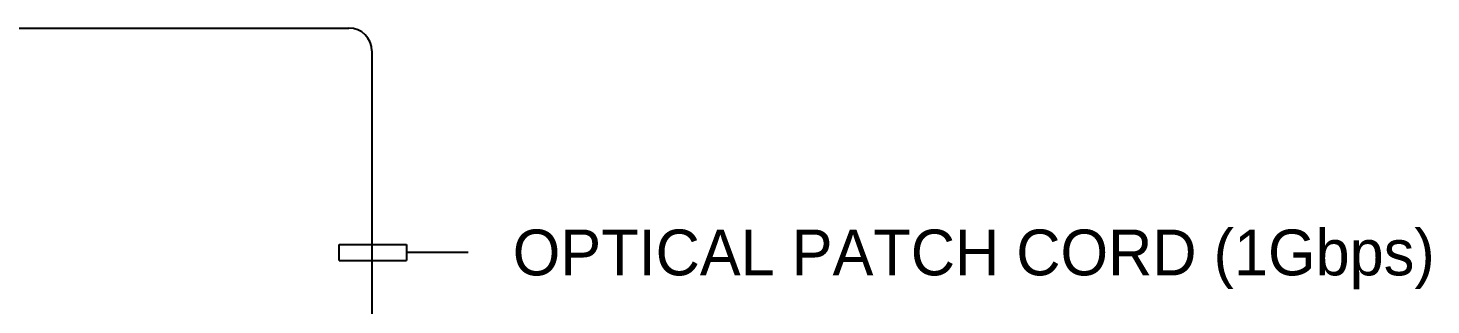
# Model space of a CAD drawing. Header units: millimetres. Extents: x 0 to 84100, y 0 to 29700.
# Drawn here: x 21038 to 24715, y 17610 to 18336 of the extents above; entities that cross this region are included whole.
import ezdxf
from ezdxf.enums import TextEntityAlignment as Align

# ---------------------------------------------------------------- set-up
doc = ezdxf.new("R2010")
doc.units = ezdxf.units.MM
doc.header["$LTSCALE"] = 1000
doc.layers.add('KEC-TEXT', color=6, linetype='Continuous')
doc.styles.add('나눔고딕', font='')
doc.styles.get('나눔고딕').set_extended_font_data('나눔고딕')

# ---------------------------------------------------------------- blocks, each defined once
blk = doc.blocks.new('A$C346D2A37')
at = {"color": 0}
for p, q in [((0, 725.9), (90.5, 725.9)), ((0, 725.9), (0, 347.1)), ((90.5, 725.9), (90.5, 347.1)), ((90.5, 347.1), (0, 347.1)), ((45.3, 0), (45.3, 347.1))]:
    blk.add_line(p, q, dxfattribs=at)

msp = doc.modelspace()

# ---------------------------------------------------------------- linework, layer by layer
at = {"layer": 'KEC-TEXT', "color": 6}
for p, q in [((18615.2, 18335.6), (21879, 18335.6)), ((21939, 18275.6), (21939, 17227.1))]:
    msp.add_line(p, q, dxfattribs=at)
msp.add_arc((21879, 18275.6), 60, 0, 90, dxfattribs=at)

# ---------------------------------------------------------------- block references
at = {"layer": 'KEC-TEXT', "color": 6, "xscale": 0.4664386299814074, "yscale": 0.4664386299814074, "zscale": 0.4664386299814074, "rotation": 90}
msp.add_blockref('A$C346D2A37', (22191.8, 17726.7), dxfattribs=at)

# ---------------------------------------------------------------- texts
at = {"layer": 'KEC-TEXT', "color": 6, "style": '나눔고딕'}
msp.add_text('OPTICAL PATCH CORD (1Gbps)', height=120, dxfattribs=at).set_placement((22308.2, 17747.8), align=Align.MIDDLE_LEFT)

doc.saveas('drawing.dxf')
